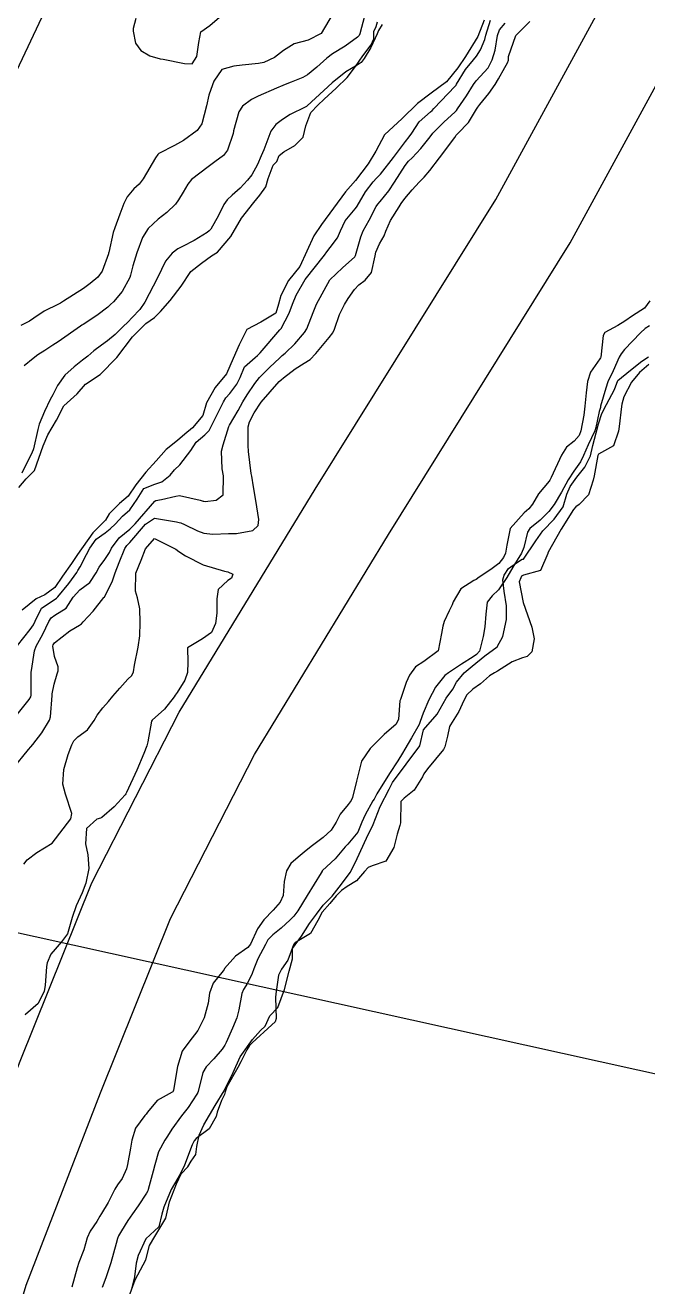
# Model space of a CAD drawing. Header units: metres. Extents: x 307586 to 320046, y 7427249 to 7434250.
# Drawn here: x 314464 to 314514.5, y 7432500.8 to 7432603.2 of the extents above; entities that cross this region are included whole.
import ezdxf

# ---------------------------------------------------------------- set-up
doc = ezdxf.new("R2010")
doc.units = ezdxf.units.M
doc.header["$MEASUREMENT"] = 0
for name, color, linetype in [('Curvas de Nivel 1m', 11, 'Continuous'), ('Curvas de Nivel 5m', 15, 'Continuous'), ('Hidrografia', 140, 'Continuous'), ('TEXTO', 45, 'Continuous'), ('Vias Primárias', 230, 'Continuous')]:
    doc.layers.add(name, color=color, linetype=linetype)

msp = doc.modelspace()

# ---------------------------------------------------------------- linework, layer by layer
at = {"layer": 'Curvas de Nivel 1m', "flags": 128}
for points, elevation in [([(314462.98, 7432542.86), (314464.26, 7432544.43), (314464.45, 7432544.65), (314464.59, 7432544.84), (314465.33, 7432545.78), (314465.96, 7432546.82), (314466.03, 7432547.09), (314466.16, 7432548.82), (314466.17, 7432548.96), (314466.33, 7432549.73), (314466.58, 7432550.57), (314466.66, 7432550.82), (314466.66, 7432551.13), (314466.35, 7432551.98), (314466.23, 7432552.82), (314466.26, 7432552.92), (314466.37, 7432553.08), (314467.62, 7432554.05), (314468.38, 7432554.51), (314468.55, 7432554.62), (314468.7, 7432554.79), (314469.5, 7432555.67), (314470.38, 7432556.77), (314470.4, 7432556.79), (314470.41, 7432556.8), (314471.08, 7432558.11), (314471.29, 7432558.76), (314471.61, 7432559.6), (314472.07, 7432560.75), (314472.23, 7432560.99), (314472.47, 7432561.24), (314473.74, 7432562.73), (314474.49, 7432563.21), (314476.27, 7432562.92), (314476.48, 7432562.86), (314476.62, 7432562.83), (314476.93, 7432562.69), (314477.98, 7432562.18), (314478.48, 7432562), (314479.22, 7432561.92), (314480.48, 7432561.95), (314481.15, 7432561.97), (314482.48, 7432562.21), (314482.89, 7432562.62), (314482.95, 7432563.09), (314482.71, 7432564.63), (314482.52, 7432565.75), (314482.38, 7432566.63), (314482.34, 7432566.83), (314482.12, 7432568.63), (314482.1, 7432569.1), (314482.09, 7432570.63), (314482.2, 7432571.02), (314482.59, 7432571.76), (314483.15, 7432572.62), (314484.62, 7432574.3), (314484.77, 7432574.44), (314484.97, 7432574.6), (314485.9, 7432575.32), (314486.64, 7432575.8), (314487.12, 7432576.1), (314487.59, 7432576.57), (314488.67, 7432577.86), (314488.97, 7432578.25), (314489.1, 7432578.55), (314489.5, 7432579.73), (314489.9, 7432580.54), (314490.21, 7432581.03), (314490.72, 7432581.76), (314491.09, 7432582.16), (314491.58, 7432582.52), (314492.1, 7432583.15), (314492.4, 7432584.51), (314492.46, 7432584.8), (314492.76, 7432585.47), (314493.14, 7432586.13), (314493.28, 7432586.5), (314493.65, 7432587.37), (314494.34, 7432588.49), (314494.52, 7432588.76), (314494.8, 7432589.17), (314495.42, 7432589.86), (314495.99, 7432590.47), (314496.39, 7432590.9), (314496.83, 7432591.42), (314497.64, 7432592.45), (314498.86, 7432594.11), (314498.99, 7432594.3), (314499.11, 7432594.43), (314499.97, 7432595.32), (314500.64, 7432596.41), (314500.73, 7432596.58), (314500.9, 7432596.79), (314501.64, 7432597.67), (314502.15, 7432598.4), (314502.43, 7432598.88), (314502.93, 7432599.8), (314503.15, 7432600.17), (314503.22, 7432600.39), (314503.24, 7432600.68), (314503.83, 7432602.38), (314504.97, 7432603.53)], 726), ([(314463.35, 7432552.86), (314464.38, 7432554.17), (314464.67, 7432554.54), (314464.8, 7432554.84), (314465.32, 7432555.91), (314466.41, 7432556.64), (314466.52, 7432556.71), (314466.62, 7432556.82), (314467.52, 7432557.9), (314468.18, 7432558.79), (314468.27, 7432558.95), (314468.44, 7432559.26), (314468.97, 7432560.27), (314469.24, 7432560.78), (314469.75, 7432561.49), (314470.48, 7432562.02), (314470.89, 7432562.35), (314471.31, 7432562.76), (314471.88, 7432563.37), (314472.49, 7432563.89), (314473.08, 7432564.74), (314473.63, 7432565.62), (314474.52, 7432565.97), (314475.09, 7432566.15), (314475.75, 7432566.71), (314476.12, 7432567.12), (314476.54, 7432567.53), (314477.44, 7432568.69), (314477.88, 7432569.37), (314478.57, 7432569.97), (314478.92, 7432570.33), (314479.09, 7432570.66), (314479.59, 7432571.67), (314480.1, 7432572.66), (314480.28, 7432572.98), (314480.61, 7432573.34), (314481.18, 7432574.08), (314481.43, 7432574.64), (314481.79, 7432575.48), (314482.65, 7432576.25), (314482.86, 7432576.41), (314483.06, 7432576.62), (314484.67, 7432578.5), (314484.72, 7432578.55), (314484.76, 7432578.6), (314485.42, 7432579.86), (314485.7, 7432580.59), (314485.98, 7432581.32), (314486.72, 7432582.58), (314488.28, 7432584.56), (314488.47, 7432584.83), (314488.75, 7432585.17), (314489.34, 7432585.97), (314489.59, 7432586.54), (314489.98, 7432587.34), (314490.79, 7432588.31), (314490.88, 7432588.44), (314490.93, 7432588.53), (314491.63, 7432589.7), (314492.24, 7432590.52), (314492.52, 7432590.82), (314492.83, 7432591.13), (314493.88, 7432592.49), (314494.86, 7432593.79), (314495.17, 7432594.16), (314495.39, 7432594.47), (314495.97, 7432595.37), (314496.89, 7432596.19), (314497.04, 7432596.31), (314497.18, 7432596.46), (314498.91, 7432598.27), (314498.98, 7432598.36), (314499.02, 7432598.43), (314499.73, 7432599.62), (314500.39, 7432600.42), (314500.64, 7432600.72), (314500.95, 7432601.22), (314501.3, 7432602.06), (314501.38, 7432602.41), (314501.76, 7432603.62)], 724), ([(314488.98, 7432604.21), (314488.01, 7432602.56), (314486.96, 7432602), (314485.83, 7432601.71), (314484.95, 7432601.18), (314484.24, 7432600.61), (314483.36, 7432600.2), (314482.94, 7432600.11), (314481.6, 7432599.98), (314480.93, 7432599.9), (314479.95, 7432599.63), (314479.31, 7432598.67), (314479.19, 7432598.38), (314478.9, 7432597.54), (314478.71, 7432596.67), (314478.32, 7432595.23), (314477.95, 7432594.68), (314476.85, 7432593.87), (314476.11, 7432593.45), (314474.84, 7432592.8), (314474.75, 7432592.72), (314474.56, 7432592.45), (314473.55, 7432590.74), (314473.23, 7432590.33), (314472.81, 7432589.94), (314472.26, 7432589.29), (314471.99, 7432588.76), (314471.66, 7432587.89), (314471.25, 7432586.77), (314471.14, 7432586.4), (314470.77, 7432584.77), (314470.76, 7432584.75), (314470.74, 7432584.67), (314470.23, 7432583.27), (314469.89, 7432582.78), (314469.26, 7432582.25), (314468.71, 7432581.85), (314467.1, 7432580.81), (314466.85, 7432580.67), (314466.7, 7432580.59), (314465.52, 7432580), (314464.68, 7432579.43), (314464.32, 7432579.2), (314463.62, 7432578.86)], 726), ([(314472.97, 7432603.78), (314472.76, 7432602.96), (314472.74, 7432602.75), (314472.95, 7432601.77), (314473.36, 7432601.16), (314474.11, 7432600.73), (314474.94, 7432600.5), (314475.2, 7432600.46), (314476.93, 7432600.12), (314477.55, 7432600.08), (314477.91, 7432600.69), (314478.08, 7432601.81), (314478.24, 7432602.68), (314478.97, 7432603.21), (314479.76, 7432603.87)], 726), ([(314492.97, 7432603.28), (314492.68, 7432602.8), (314492.56, 7432602.51), (314492.06, 7432601.41), (314491.51, 7432600.52), (314491.26, 7432600.2), (314490.93, 7432599.98), (314490.03, 7432599.44), (314488.91, 7432598.55), (314486.89, 7432596.67), (314486.84, 7432596.63), (314486.72, 7432596.58), (314485.51, 7432595.97), (314484.88, 7432595.58), (314484.33, 7432595.15), (314483.93, 7432594.61), (314483.35, 7432593.12), (314483.14, 7432592.63), (314482.84, 7432591.93), (314482.38, 7432591.08), (314482.04, 7432590.64), (314481.45, 7432590), (314480.8, 7432589.44), (314480.39, 7432589.06), (314480.12, 7432588.66), (314479.67, 7432587.78), (314479.05, 7432586.67), (314478.92, 7432586.52), (314478.77, 7432586.4), (314477.71, 7432585.74), (314476.75, 7432585.26), (314476.39, 7432585.07), (314475.93, 7432584.71), (314475.39, 7432584.06), (314474.72, 7432582.72), (314473.69, 7432580.74), (314473.28, 7432580.15), (314472.68, 7432579.5), (314472.31, 7432579.12), (314471.95, 7432578.76), (314471.3, 7432578.13), (314470.66, 7432577.6), (314470.18, 7432577.25), (314469.55, 7432576.78), (314469.06, 7432576.37), (314468.64, 7432576.03), (314467.95, 7432575.48), (314467.21, 7432574.81), (314466.61, 7432573.98), (314466.22, 7432573.21), (314466.02, 7432572.83), (314465.55, 7432571.88), (314465.13, 7432570.83), (314465.01, 7432570.41), (314464.65, 7432568.84), (314464.63, 7432568.76), (314464.55, 7432568.56), (314463.71, 7432566.85)], 724), ([(314514.71, 7432580.85), (314514.27, 7432580.25), (314513.31, 7432579.64), (314512.69, 7432579.21), (314512.1, 7432578.86), (314511.06, 7432578.29), (314510.92, 7432578.04), (314510.73, 7432576.29), (314510.71, 7432576.23), (314510.65, 7432576.14), (314509.88, 7432575.05), (314509.65, 7432574.3), (314509.53, 7432573.38), (314509.44, 7432572.3), (314509.34, 7432571.56), (314509.1, 7432570.3), (314508.96, 7432569.93), (314508.57, 7432569.46), (314507.93, 7432568.96), (314507.54, 7432568.33), (314506.7, 7432566.51), (314506.61, 7432566.34), (314506.58, 7432566.29), (314506.53, 7432566.22), (314505.67, 7432565.19), (314505.19, 7432564.35), (314504.89, 7432563.97), (314504.5, 7432563.64), (314503.38, 7432562.38), (314503.1, 7432561.02), (314503, 7432560.38), (314502.83, 7432560.01), (314502.45, 7432559.52), (314501.79, 7432559.05), (314500.85, 7432558.41), (314500.6, 7432558.24), (314500.43, 7432558.15), (314499.37, 7432557.47), (314498.75, 7432556.43), (314498.65, 7432556.18), (314498.4, 7432555.69), (314498.01, 7432554.81), (314497.89, 7432554.44), (314497.78, 7432553.85), (314497.51, 7432552.44), (314496.35, 7432551.57), (314495.68, 7432551.13), (314495.19, 7432550.47), (314494.93, 7432549.87), (314494.45, 7432548.48), (314494.42, 7432548.37), (314494.3, 7432546.89), (314494.1, 7432546.48), (314493.13, 7432545.65), (314492.27, 7432544.77), (314492.13, 7432544.64), (314491.99, 7432544.51), (314491.29, 7432543.48), (314491.04, 7432542.52), (314490.89, 7432541.87), (314490.55, 7432540.53), (314490.46, 7432540.29), (314490.21, 7432539.97), (314489.55, 7432539.19), (314489.23, 7432538.54), (314488.84, 7432537.89), (314488.18, 7432537.28), (314487.21, 7432536.56), (314486.64, 7432536.1), (314486.16, 7432535.7), (314485.56, 7432535.17), (314485.19, 7432534.59), (314485.01, 7432533.72), (314484.93, 7432532.59), (314484.68, 7432532.03), (314484.11, 7432531.39), (314483.37, 7432530.61), (314482.84, 7432529.87), (314482.27, 7432528.63), (314482.07, 7432528.36), (314481.05, 7432527.66), (314480.18, 7432526.65), (314480.13, 7432526.57), (314480.05, 7432526.47), (314479.24, 7432525.46), (314478.95, 7432524.66), (314478.83, 7432523.84), (314478.51, 7432522.66), (314478.35, 7432522.31), (314477.99, 7432521.63), (314477.27, 7432520.68), (314476.73, 7432519.93), (314476.34, 7432518.69), (314476.03, 7432516.79), (314476.01, 7432516.7), (314475.98, 7432516.65), (314475.93, 7432516.62), (314474.71, 7432515.93), (314473.91, 7432514.98), (314473.8, 7432514.82), (314473.7, 7432514.72), (314472.94, 7432513.68), (314472.65, 7432512.73), (314472.54, 7432512.07), (314472.3, 7432510.74), (314472.21, 7432510.39), (314471.85, 7432509.61), (314471.48, 7432509.1), (314471.25, 7432508.75), (314470.73, 7432507.67), (314470.17, 7432506.76), (314470.04, 7432506.54), (314469.8, 7432506.12), (314469.25, 7432505.32), (314469.02, 7432504.78), (314468.74, 7432503.82), (314468.35, 7432502.78), (314468.19, 7432502.35), (314467.77, 7432500.79)], 726), ([(314514.64, 7432575.68), (314513.86, 7432575.03), (314513.22, 7432574.26), (314512.61, 7432573.06), (314512.43, 7432572.45), (314512.4, 7432572.27), (314512.21, 7432570.65), (314512.17, 7432570.27), (314511.75, 7432569.09), (314510.55, 7432568.4), (314510.51, 7432568.34), (314510.49, 7432568.29), (314510.19, 7432566.64), (314510.12, 7432566.29), (314509.72, 7432565.09), (314508.97, 7432564.31), (314508.69, 7432564.12), (314508.5, 7432563.9), (314507.52, 7432562.32), (314506.46, 7432560.44), (314506.43, 7432560.37), (314506.43, 7432560.34), (314505.82, 7432558.96), (314504.44, 7432558.59), (314504.3, 7432558.49), (314504.23, 7432558.36), (314504.1, 7432558.03), (314504.41, 7432556.36), (314505.13, 7432554.35), (314505.31, 7432553.42), (314505.14, 7432552.35), (314504.74, 7432551.98), (314504.36, 7432551.88), (314503.54, 7432551.55), (314502.35, 7432550.78), (314502.1, 7432550.64), (314501.7, 7432550.4), (314500.97, 7432549.76), (314500.33, 7432549.34), (314499.86, 7432548.87), (314499.61, 7432548.42), (314499.21, 7432547.52), (314498.51, 7432546.43), (314498.43, 7432546.29), (314498.28, 7432545.52), (314498.05, 7432544.65), (314497.96, 7432544.43), (314496.66, 7432542.86), (314496.35, 7432542.46), (314496.24, 7432542.21), (314495.58, 7432541.12), (314494.77, 7432540.47), (314494.5, 7432540.2), (314494.47, 7432538.48), (314494.42, 7432538.25), (314494.18, 7432537.57), (314493.92, 7432536.48), (314493.28, 7432535.37), (314492.15, 7432535), (314491.83, 7432534.84), (314491.55, 7432534.52), (314490.89, 7432533.77), (314490.13, 7432533.31), (314489.67, 7432532.99), (314489.24, 7432532.54), (314488.73, 7432531.93), (314488.11, 7432531.22), (314487.76, 7432530.56), (314487.16, 7432529.49), (314486.08, 7432528.84), (314485.91, 7432528.75), (314485.77, 7432528.58), (314485.3, 7432527.34), (314484.8, 7432526.59), (314484.54, 7432526.1), (314484.33, 7432524.6), (314484.31, 7432524.31), (314484.37, 7432522.6), (314484.28, 7432522.32), (314484, 7432522.08), (314482.42, 7432520.62), (314482.2, 7432520.4), (314481.97, 7432520.06), (314481.49, 7432519.09), (314481.24, 7432518.63), (314480.36, 7432517.06), (314480.22, 7432516.65), (314480.16, 7432516.42), (314479.92, 7432515.95), (314479.58, 7432514.98), (314479.48, 7432514.65), (314478.91, 7432513.65), (314477.88, 7432512.85), (314477.71, 7432512.67), (314477.54, 7432512.33), (314476.92, 7432510.68), (314476.57, 7432509.97), (314475.83, 7432508.7), (314475.24, 7432507.28), (314475.09, 7432506.71), (314474.83, 7432505.68), (314473.78, 7432504.72), (314473.15, 7432503.35), (314473, 7432502.73), (314472.85, 7432501.63), (314472.65, 7432500.73)], 724), ([(314463.87, 7432535.12), (314464.15, 7432535.47), (314464.94, 7432536.06), (314466.17, 7432536.82), (314467.68, 7432538.8), (314467.76, 7432539.23), (314467.25, 7432540.8), (314467.03, 7432541.61), (314467.11, 7432542.81), (314467.48, 7432544.03), (314467.77, 7432544.8), (314467.94, 7432545.12), (314468.27, 7432545.47), (314469.03, 7432546.03), (314469.58, 7432546.78), (314469.84, 7432547.23), (314470.3, 7432547.81), (314470.75, 7432548.32), (314471.11, 7432548.76), (314471.66, 7432549.42), (314472.33, 7432550.14), (314472.63, 7432550.45), (314472.78, 7432550.74), (314472.87, 7432551.27), (314473.17, 7432552.74), (314473.29, 7432553.66), (314473.31, 7432554.74), (314473.28, 7432555.86), (314473.09, 7432556.74), (314472.95, 7432557.27), (314472.98, 7432558.74), (314473.39, 7432559.8), (314473.75, 7432560.73), (314474.47, 7432561.57), (314476.22, 7432560.7), (314476.46, 7432560.49), (314476.99, 7432560.15), (314478.44, 7432559.42), (314480.18, 7432558.91), (314480.44, 7432558.86), (314480.85, 7432558.65), (314480.74, 7432558.34), (314480.43, 7432558.16), (314479.66, 7432557.42), (314479.54, 7432556.66), (314479.55, 7432555.5), (314479.45, 7432554.66), (314479.1, 7432553.94), (314478.37, 7432553.42), (314477.17, 7432552.69), (314477.18, 7432551.52), (314477.15, 7432550.69), (314476.95, 7432550.07), (314476.32, 7432549.05), (314476.17, 7432548.85), (314476.08, 7432548.7), (314475.3, 7432547.71), (314474.29, 7432546.8), (314474.24, 7432546.72), (314473.94, 7432545.05), (314473.86, 7432544.73), (314473.63, 7432544.1), (314473.05, 7432542.74), (314472.22, 7432540.94), (314472.15, 7432540.82), (314472.09, 7432540.75), (314471.2, 7432539.77), (314470.2, 7432538.92), (314470.1, 7432538.86), (314469.79, 7432538.77), (314468.96, 7432538.01), (314468.88, 7432536.78), (314469.06, 7432535.88), (314469.14, 7432534.78), (314468.92, 7432533.57), (314468.62, 7432532.79), (314468.11, 7432531.74), (314467.81, 7432530.79), (314467.42, 7432529.46), (314466.94, 7432528.81), (314466.06, 7432527.81), (314465.76, 7432527.12), (314465.7, 7432526.82), (314465.6, 7432525.26), (314465.53, 7432524.82), (314465.03, 7432523.81), (314464, 7432522.92), (314463.96, 7432522.89)], 727)]:
    msp.add_lwpolyline(points, dxfattribs=dict(at, elevation=elevation))
at = {"layer": 'Curvas de Nivel 5m', "elevation": 725, "flags": 128}
for points in [[(314491.54, 7432603.96), (314491.15, 7432602.53), (314491.1, 7432602.39), (314490.96, 7432602.24), (314489.97, 7432601.53), (314488.95, 7432600.89), (314488.48, 7432600.56), (314487.67, 7432599.83), (314486.92, 7432599.19), (314486.53, 7432598.97), (314485.58, 7432598.59), (314485.1, 7432598.4), (314484.91, 7432598.33), (314484.4, 7432598.1), (314482.9, 7432597.46), (314482.35, 7432597.18), (314481.64, 7432596.64), (314481.34, 7432596.19), (314480.91, 7432594.65), (314480.9, 7432594.61), (314480.86, 7432594.44), (314480.41, 7432593.09), (314480.09, 7432592.66), (314479.38, 7432592.12), (314478.83, 7432591.74), (314477.5, 7432590.69), (314477.19, 7432590.32), (314476.81, 7432589.67), (314476.44, 7432589.06), (314476.2, 7432588.71), (314475.49, 7432588.01), (314474.78, 7432587.48), (314473.98, 7432586.73), (314473.51, 7432585.99), (314473.04, 7432584.75), (314472.73, 7432583.69), (314472.53, 7432582.94), (314472.47, 7432582.75), (314471.85, 7432581.62), (314471.15, 7432580.77), (314470.92, 7432580.54), (314470.7, 7432580.34), (314469.8, 7432579.67), (314468.68, 7432578.93), (314468.59, 7432578.87), (314468.47, 7432578.79), (314466.66, 7432577.51), (314466.24, 7432577.24), (314465.59, 7432576.83), (314465.02, 7432576.46), (314464.64, 7432576.18), (314463.91, 7432575.57)], [(314463, 7432546.86), (314464.31, 7432548.48), (314464.44, 7432548.71), (314464.46, 7432548.84), (314464.47, 7432550.71), (314464.49, 7432550.84), (314464.75, 7432552.45), (314464.88, 7432552.83), (314465.42, 7432553.78), (314465.91, 7432554.82), (314466.08, 7432555.13), (314466.39, 7432555.34), (314467.3, 7432555.91), (314467.89, 7432556.8), (314468.42, 7432557.39), (314469.22, 7432557.99), (314469.75, 7432558.78), (314469.99, 7432559.22), (314470.45, 7432559.84), (314470.82, 7432560.41), (314471, 7432560.76), (314471.62, 7432561.61), (314472.48, 7432562.31), (314472.92, 7432562.74), (314474.5, 7432564.58), (314474.58, 7432564.64), (314475.04, 7432564.71), (314476.21, 7432565), (314476.51, 7432565.04), (314478.18, 7432564.67), (314478.43, 7432564.59), (314478.5, 7432564.58), (314478.6, 7432564.57), (314479.48, 7432564.66), (314480.06, 7432565.1), (314480.09, 7432566.65), (314479.99, 7432567.2), (314479.92, 7432568.66), (314480.05, 7432569.16), (314480.53, 7432570.65), (314480.54, 7432570.69), (314480.58, 7432570.75), (314481.28, 7432571.96), (314481.66, 7432572.64), (314482.01, 7432573.23), (314482.62, 7432574.15), (314483, 7432574.62), (314483.81, 7432575.44), (314484.65, 7432576.23), (314484.85, 7432576.4), (314485.1, 7432576.6), (314485.88, 7432577.36), (314486.67, 7432578.28), (314486.86, 7432578.58), (314487.37, 7432579.9), (314487.65, 7432580.57), (314488.72, 7432582.55), (314489.75, 7432583.52), (314490.74, 7432584.43), (314490.79, 7432584.48), (314490.81, 7432584.53), (314491.25, 7432586.05), (314491.44, 7432586.52), (314491.91, 7432587.39), (314492.49, 7432588.51), (314492.61, 7432588.7), (314492.8, 7432588.91), (314493.52, 7432589.79), (314493.97, 7432590.49), (314494.84, 7432591.84), (314495.12, 7432592.2), (314495.4, 7432592.47), (314496.11, 7432593.21), (314496.86, 7432594.17), (314497.1, 7432594.46), (314497.98, 7432595.34), (314498.89, 7432596.19), (314499.01, 7432596.31), (314499.1, 7432596.43), (314499.83, 7432597.49), (314500.4, 7432598.42), (314500.61, 7432598.72), (314500.92, 7432599.05), (314501.57, 7432599.77), (314501.91, 7432600.4), (314502.15, 7432601.2), (314502.35, 7432602.4), (314502.51, 7432602.86), (314502.97, 7432603.38)], [(314514.68, 7432578.83), (314514.32, 7432578.6), (314513.95, 7432578.25), (314512.66, 7432576.89), (314512.37, 7432576.56), (314512.22, 7432576.27), (314511.74, 7432575.18), (314511.31, 7432574.28), (314511.13, 7432573.77), (314510.71, 7432572.29), (314510.69, 7432572.2), (314510.6, 7432571.86), (314510.32, 7432570.56), (314510.23, 7432570.29), (314509.71, 7432569.15), (314509.32, 7432568.3), (314509.08, 7432567.78), (314508.54, 7432567.01), (314508.08, 7432566.32), (314507.53, 7432565.31), (314506.94, 7432564.33), (314506.5, 7432563.75), (314505.8, 7432563.04), (314504.97, 7432562.36), (314504.77, 7432562.07), (314504.47, 7432560.83), (314504.28, 7432560.36), (314503.59, 7432559.23), (314503.09, 7432558.38), (314502.42, 7432557.4), (314501.9, 7432556.91), (314501.49, 7432556.4), (314501.38, 7432555.42), (314501.32, 7432554.4), (314501.18, 7432553.6), (314500.88, 7432552.4), (314500.64, 7432552.13), (314500.36, 7432551.96), (314499.42, 7432551.35), (314498.35, 7432550.65), (314498.07, 7432550.43), (314497.29, 7432549.48), (314496.75, 7432548.45), (314496.3, 7432547.38), (314496.07, 7432546.69), (314495.98, 7432546.46), (314495.36, 7432545.38), (314494.81, 7432544.47), (314494.62, 7432544.12), (314494.25, 7432543.51), (314493.57, 7432542.49), (314492.55, 7432540.83), (314492.37, 7432540.51), (314492.32, 7432540.41), (314492.22, 7432540.25), (314491.59, 7432539.13), (314491.32, 7432538.52), (314490.99, 7432537.72), (314490.18, 7432536.75), (314490.07, 7432536.64), (314489.98, 7432536.53), (314489.15, 7432535.55), (314488.14, 7432534.61), (314488.11, 7432534.58), (314488.09, 7432534.55), (314488.02, 7432534.43), (314486.88, 7432532.57), (314486.11, 7432531.34), (314485.8, 7432530.89), (314485.51, 7432530.59), (314484.76, 7432529.92), (314484.08, 7432529.39), (314483.7, 7432528.98), (314483.49, 7432528.61), (314482.87, 7432527.43), (314482.54, 7432526.62), (314482.42, 7432526.25), (314482.04, 7432525.47), (314481.71, 7432524.95), (314481.57, 7432524.63), (314481.34, 7432523.31), (314481.18, 7432522.64), (314480.81, 7432521.82), (314480.29, 7432520.65), (314480.2, 7432520.43), (314479.97, 7432520.1), (314479.3, 7432519.31), (314478.67, 7432518.66), (314478.4, 7432518.21), (314478.03, 7432516.67), (314478.01, 7432516.6), (314477.93, 7432516.46), (314477.22, 7432515.37), (314476.68, 7432514.69), (314475.89, 7432513.6), (314475.54, 7432513.05), (314475.31, 7432512.71), (314474.82, 7432511.77), (314474.5, 7432510.71), (314474.37, 7432510.2), (314473.98, 7432508.72), (314473.94, 7432508.61), (314473.83, 7432508.42), (314473.16, 7432507.39), (314472.69, 7432506.73), (314472.33, 7432506.21), (314471.79, 7432505.36), (314471.57, 7432504.96), (314471.47, 7432504.74), (314471.37, 7432504.34), (314470.93, 7432502.75), (314470.53, 7432501.54), (314470.24, 7432500.76)]]:
    msp.add_lwpolyline(points, dxfattribs=at)
at = {"layer": 'Hidrografia'}
for points in [[(314463.46, 7432565.71), (314464.05, 7432566.4), (314464.74, 7432567.09), (314465.44, 7432569.08), (314465.83, 7432569.97), (314466.52, 7432571.15), (314467.11, 7432572.33), (314468.19, 7432573.31), (314468.88, 7432574.09), (314470.06, 7432574.88), (314471.43, 7432576.25), (314472.71, 7432577.92), (314473.79, 7432579.01), (314474.48, 7432579.5), (314474.97, 7432579.99), (314475.76, 7432580.87), (314476.64, 7432582.05), (314477.43, 7432583.23), (314478.31, 7432583.92), (314479.1, 7432584.51), (314479.59, 7432584.8), (314480.67, 7432586.08), (314481.56, 7432587.55), (314482.54, 7432588.83), (314483.03, 7432589.42), (314483.52, 7432590.11), (314483.72, 7432590.79), (314484.11, 7432591.87), (314484.41, 7432592.17), (314484.6, 7432592.66), (314485, 7432592.95), (314485.88, 7432593.45), (314486.57, 7432594.13), (314486.78, 7432595.05), (314487.17, 7432596.13), (314487.76, 7432596.72), (314488.26, 7432597.21), (314489.24, 7432598.1), (314490.12, 7432598.98), (314490.81, 7432599.87), (314491.4, 7432600.75), (314492.09, 7432601.63), (314492.29, 7432602.13), (314492.29, 7432602.71), (314492.48, 7432603.11), (314492.58, 7432603.5)], [(314501.26, 7432603.64), (314500.75, 7432602.31), (314499.73, 7432600.67), (314499.11, 7432599.75), (314498.19, 7432598.62), (314496.96, 7432597.7), (314495.83, 7432596.88), (314494.6, 7432595.65), (314493.17, 7432594.32), (314492.45, 7432592.99), (314491.84, 7432591.96), (314490.81, 7432590.63), (314489.99, 7432589.71), (314488.04, 7432587.05), (314487.43, 7432586.13), (314486.29, 7432583.64), (314485.36, 7432582.51), (314484.75, 7432581.28), (314484.54, 7432580.57), (314484.34, 7432579.85), (314483.11, 7432579.13), (314481.98, 7432578.52), (314481.37, 7432577.29), (314480.86, 7432576.16), (314480.34, 7432574.93), (314479.42, 7432573.81), (314478.7, 7432572.58), (314478.4, 7432571.55), (314477.58, 7432570.53), (314476.96, 7432570.02), (314476.35, 7432569.51), (314475.42, 7432568.79), (314474.61, 7432567.87), (314473.79, 7432566.95), (314472.97, 7432565.92), (314472.35, 7432565), (314471.63, 7432564.39), (314470.81, 7432563.57), (314470.51, 7432563.05), (314469.99, 7432562.54), (314469.48, 7432562.03), (314468.24, 7432560.25), (314467.73, 7432559.54), (314467.01, 7432558.51), (314466.4, 7432557.59), (314465.58, 7432556.98), (314464.86, 7432556.67), (314463.73, 7432555.75)], [(314472.31, 7432499.76), (314472.9, 7432501.38), (314473.79, 7432503), (314474.08, 7432504.17), (314474.52, 7432504.91), (314475.41, 7432506.38), (314475.7, 7432507.71), (314476.27, 7432509.16), (314476.64, 7432509.99), (314477.19, 7432510.54), (314477.47, 7432511), (314477.84, 7432511.56), (314477.93, 7432512.2), (314478.11, 7432513.12), (314478.48, 7432513.96), (314479.41, 7432515.52), (314480.15, 7432516.72), (314480.88, 7432518.2), (314481.44, 7432519.49), (314482.45, 7432520.88), (314483.1, 7432521.61), (314483.47, 7432521.98), (314483.84, 7432522.81), (314484.49, 7432523.48), (314485.04, 7432524.96), (314485.41, 7432526.43), (314485.69, 7432527.45), (314485.69, 7432528.28), (314486.43, 7432529.29), (314487.08, 7432530.31), (314487.63, 7432531.05), (314488.18, 7432531.79), (314488.92, 7432532.52), (314489.48, 7432533.26), (314490.4, 7432534.46), (314490.95, 7432535.57), (314491.69, 7432537.23), (314492.25, 7432538.34), (314492.8, 7432539.81), (314493.54, 7432541.2), (314493.82, 7432541.75), (314496.04, 7432544.73), (314496.32, 7432546.02), (314497.43, 7432547.31), (314498.16, 7432548.61), (314498.72, 7432549.34), (314499, 7432549.9), (314499.64, 7432550.64), (314500.29, 7432551.19), (314501.3, 7432552.02), (314502.32, 7432552.76), (314502.78, 7432553.59), (314503.06, 7432554.97), (314503.06, 7432556.08), (314502.87, 7432557.28), (314502.78, 7432558.2), (314502.87, 7432558.57), (314503.24, 7432559.13), (314503.89, 7432559.59), (314504.35, 7432559.87), (314504.44, 7432559.87), (314505.46, 7432561.36), (314506.02, 7432562.19), (314506.94, 7432563.12), (314507.68, 7432564.13), (314507.96, 7432565.15), (314508.23, 7432565.79), (314508.79, 7432566.53), (314509.43, 7432567.36), (314509.9, 7432568.28), (314510.08, 7432569.11), (314510.36, 7432570.13), (314510.54, 7432570.87), (314510.82, 7432571.7), (314511.19, 7432572.44), (314511.84, 7432573.64), (314512.11, 7432574.37), (314513.13, 7432575.21), (314514.05, 7432575.94), (314514.61, 7432576.31)]]:
    msp.add_lwpolyline(points, dxfattribs=at)
at = {"layer": 'TEXTO'}
msp.add_line((314372.58, 7432549.63), (314526.6, 7432515.58), dxfattribs=at)
at = {"layer": 'Vias Primárias'}
for points in [[(314476.39, 7432324.01), (314437.83, 7432387.03), (314431.67, 7432396.7, -0.011356), (314423.41, 7432413.32, -0.065891), (314419.46, 7432424.23, -0.001491), (314415.04, 7432444.68), (314414.41, 7432455.35), (314414.35, 7432465.91), (314414.64, 7432473.64), (314415.66, 7432481.65), (314416.69, 7432487.22), (314419.46, 7432500.19), (314426.17, 7432519.46), (314438.14, 7432547.46), (314454.37, 7432580.7), (314470.83, 7432615.51, 0.076264)], [(314476.39, 7432324.01), (314437.83, 7432387.03), (314431.67, 7432396.7, -0.011356), (314423.41, 7432413.32, -0.065891), (314419.46, 7432424.23, -0.001491), (314415.04, 7432444.68), (314414.41, 7432455.35), (314414.35, 7432465.91), (314414.64, 7432473.64), (314415.66, 7432481.65), (314416.69, 7432487.22), (314419.46, 7432500.19), (314426.17, 7432519.46), (314438.14, 7432547.46), (314454.37, 7432580.7), (314470.83, 7432615.51, 0.076264)], [(314500.27, 7432331.28), (314477.56, 7432368.42), (314467.75, 7432384.89, -0.053021), (314455.29, 7432411.96, -0.057907), (314450.3, 7432435.39), (314449.42, 7432442.74), (314448.9, 7432452.64), (314449, 7432460.76), (314450.04, 7432472.31), (314451.08, 7432479.6), (314451.5, 7432481.98), (314453.17, 7432488.85), (314457.43, 7432503.22), (314463.57, 7432519.14), (314469.4, 7432533.61), (314476.48, 7432547.45), (314487.52, 7432565.56), (314502.19, 7432589.08), (314512.92, 7432608.76)], [(314500.27, 7432331.28), (314477.56, 7432368.42), (314467.75, 7432384.89, -0.053021), (314455.29, 7432411.96, -0.057907), (314450.3, 7432435.39), (314449.42, 7432442.74), (314448.9, 7432452.64), (314449, 7432460.76), (314450.04, 7432472.31), (314451.08, 7432479.6), (314451.5, 7432481.98), (314453.17, 7432488.85), (314457.43, 7432503.22), (314463.57, 7432519.14), (314469.4, 7432533.61), (314476.48, 7432547.45), (314487.52, 7432565.56), (314502.19, 7432589.08), (314512.92, 7432608.76)], [(314554.88, 7432256.12), (314544.9, 7432272.15), (314533.27, 7432291.55), (314518.44, 7432315.19), (314506.23, 7432334.94), (314483.56, 7432372.03), (314473.76, 7432388.47, -0.053021), (314461.92, 7432414.19, -0.058133), (314457.26, 7432436.14), (314456.4, 7432443.35), (314455.9, 7432452.77), (314456, 7432460.4), (314457, 7432471.5), (314458, 7432478.5), (314458.36, 7432480.55), (314459.93, 7432487.03), (314464.06, 7432500.96), (314470.09, 7432516.57), (314475.78, 7432530.7), (314482.6, 7432544.03), (314493.48, 7432561.89), (314508.24, 7432585.55), (314519.13, 7432605.52)], [(314554.88, 7432256.12), (314544.9, 7432272.15), (314533.27, 7432291.55), (314518.44, 7432315.19), (314506.23, 7432334.94), (314483.56, 7432372.03), (314473.76, 7432388.47, -0.053021), (314461.92, 7432414.19, -0.058133), (314457.26, 7432436.14), (314456.4, 7432443.35), (314455.9, 7432452.77), (314456, 7432460.4), (314457, 7432471.5), (314458, 7432478.5), (314458.36, 7432480.55), (314459.93, 7432487.03), (314464.06, 7432500.96), (314470.09, 7432516.57), (314475.78, 7432530.7), (314482.6, 7432544.03), (314493.48, 7432561.89), (314508.24, 7432585.55), (314519.13, 7432605.52)]]:
    msp.add_lwpolyline(points, format="xyb", dxfattribs=at)

doc.saveas('drawing.dxf')
